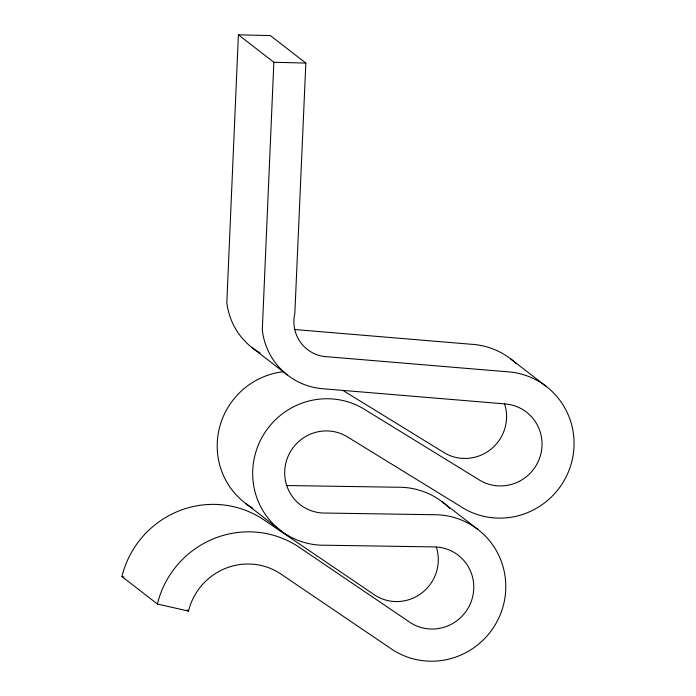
<?xml version="1.0" encoding="UTF-8"?>
<svg xmlns="http://www.w3.org/2000/svg" width="696" height="696" viewBox="0 0 696 696"><rect width="100%" height="100%" fill="white"/><g stroke="black" fill="none" stroke-linecap="round" stroke-linejoin="round"><path stroke-width="1.04" d="M436.322 547.073A41.377 40.559 -52.2 0 1 421.15 593.488A41.377 40.559 -52.2 0 1 372.821 593.749L265.367 520.886A93.56 91.707 -52.2 0 0 237.919 507.793A93.247 91.411 -52.2 0 0 121.939 576.54L157.4 604.015L188.494 611.097A60.83 59.63 -52.2 0 1 264.158 566.248A61.553 60.343 -52.2 0 1 283.011 575.462L389.908 647.924A73.793 72.341 -52.2 0 0 497.318 621.006A73.793 72.341 -52.2 0 0 457.455 518.529A74.698 73.228 -52.2 0 0 432.581 514.709L325.737 513.056A41.377 40.559 -52.2 0 1 285.273 465.859A41.377 40.559 -52.2 0 1 339.309 433.051A42.386 41.551 -52.2 0 1 348.774 437.732L459.769 505.957A73.802 72.349 -52.2 0 0 566.039 477.021A73.802 72.349 -52.2 0 0 525.724 375.422A75.299 73.811 -52.2 0 0 505.661 371.647L327.851 356.796A36.122 35.409 -52.2 0 1 294.112 325.711A36.07 35.357 -52.2 0 1 294.843 313.391L305.84 63.066L270.37 35.6L238.389 34.8L226.826 302.49A68.513 67.164 -52.2 0 0 260.034 352.933M238.389 34.8L273.85 62.275L262.296 329.965A68.513 67.164 -52.2 0 0 324.501 388.873L503.695 403.81A42.221 41.386 -52.2 0 1 514.944 405.933A41.377 40.559 -52.2 0 1 537.547 462.892A41.377 40.559 -52.2 0 1 477.969 479.118L366.966 410.884A75.603 74.115 -52.2 0 0 350.079 402.549A73.802 72.341 -52.2 0 0 253.709 461.057A73.802 72.341 -52.2 0 0 325.893 545.238L432.729 546.891A41.882 41.055 -52.2 0 1 446.675 549.031A41.377 40.559 -52.2 0 1 468.869 606.782A41.377 40.559 -52.2 0 1 408.282 621.215L300.829 548.361A93.56 91.707 -52.2 0 0 273.389 535.259A93.247 91.411 -52.2 0 0 157.4 604.015M273.85 62.275L305.84 63.066M294.399 329.495L470.192 344.181A75.299 73.811 -52.2 0 1 490.254 347.957A73.802 72.349 -52.2 0 1 516.38 363.764M121.939 576.54L123.879 576.984M342.771 390.343L442.499 451.643A41.377 40.559 -52.2 0 0 490.306 449.712A41.377 40.559 -52.2 0 0 504.443 403.532M510.446 358.71L545.916 386.176M251.726 347.365L287.196 374.84M442.325 501.912L477.795 529.386M245.845 503.591L281.315 531.065M187.015 609.957L188.494 611.097M286.648 485.503A41.377 40.559 -52.2 0 0 290.275 485.582L397.111 487.235A74.698 73.228 -52.2 0 1 421.985 491.054A73.793 72.341 -52.2 0 1 449.694 508.419M252.474 507.993A73.802 72.341 -52.2 0 1 219.031 429.589A73.802 72.341 -52.2 0 1 283.315 371.734"/></g></svg>
